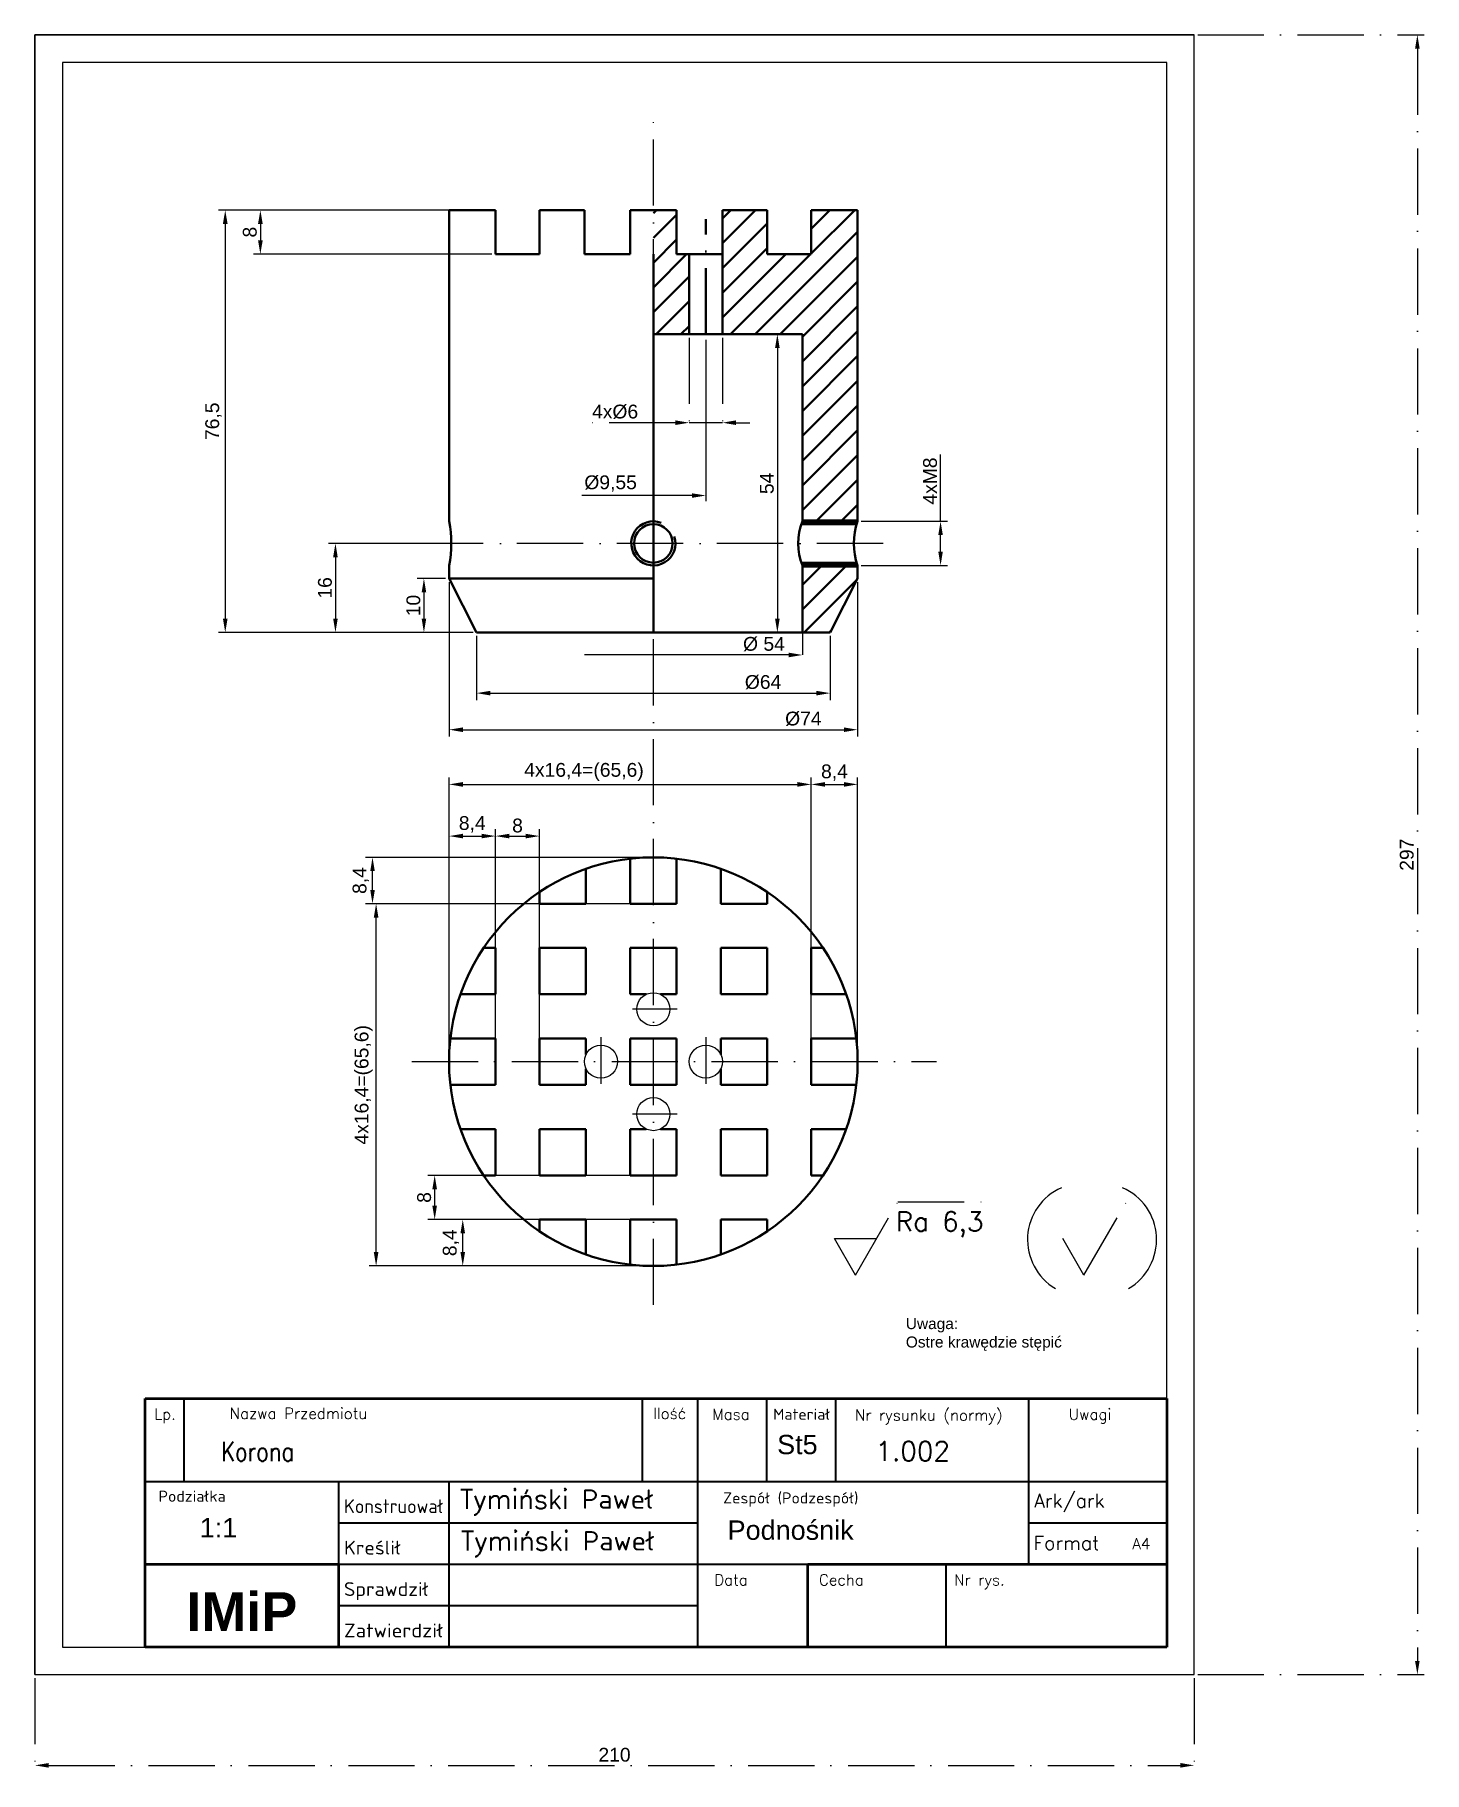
# Model space of a CAD drawing. Header units: millimetres. Extents: x 0 to 252, y -18 to 297.
import ezdxf
from ezdxf.enums import TextEntityAlignment as Align

# ---------------------------------------------------------------- set-up
doc = ezdxf.new("R2010")
doc.units = ezdxf.units.MM
doc.linetypes.add('ACAD_ISO10W100', pattern=[18, 12, -3, 0, -3])
for name, color, linetype, lineweight in [('bardzo gruba', 240, 'Continuous', 60), ('GRUBE', 7, 'Continuous', 35), ('TEXT', 5, 'Continuous', 25)]:
    doc.layers.add(name, color=color, linetype=linetype, lineweight=lineweight)
doc.layers.add('Osie', color=10, linetype='ACAD_ISO10W100')
doc.styles.add('ROMANS', font='ROMANS.SHX', dxfattribs={"height": 3.5})
doc.styles.get("Standard").update_dxf_attribs({"font": 'arial.ttf'})
doc.dimstyles.new('ISO-25', dxfattribs={"dimtxt": 2.5, "dimasz": 2.5, "dimexe": 1.25, "dimexo": 0.625, "dimtad": 1, "dimtxsty": 'Standard', "dimcen": 2.5, "dimadec": 0, "dimazin": 0, "dimtfac": 1, "dimtmove": 0, "dimatfit": 3, "dimfxl": 1, "dimarcsym": 0})

# ---------------------------------------------------------------- blocks, each defined once
blk = doc.blocks.new('*D1')
at = {"color": 0, "lineweight": -2, "transparency": 16777216}
for p, q in [((139.03, 200.88), (139.03, 184.67)), ((136.53, 184.67), (99.57, 184.67))]:
    blk.add_line(p, q, dxfattribs=at)
at = {"color": 0, "transparency": 16777216}
blk.add_solid([(136.53, 185.09), (136.53, 184.25), (139.03, 184.67)], dxfattribs=at)
at = {"layer": 'Defpoints', "color": 0, "transparency": 16777216}
for p in [(139.03, 200.88), (99.57, 184.67), (99.57, 184.67)]:
    blk.add_point(p, dxfattribs=at)
at = {"color": 0, "transparency": 16777216, "insert": (132.06, 186.64), "char_height": 2.5, "attachment_point": 5}
blk.add_mtext('%%C 54', dxfattribs=at)
blk = doc.blocks.new('_None')
blk = doc.blocks.new('*D3')
at = {"color": 0, "linetype": 'ByBlock', "lineweight": -2, "transparency": 16777216}
for p, q in [((164.05, 208.88), (164.05, 220.97)), ((149.66, 208.88), (165.3, 208.88)), ((164.05, 203.38), (164.05, 206.38)), ((149.66, 200.88), (165.3, 200.88))]:
    blk.add_line(p, q, dxfattribs=at)
at = {"color": 0, "linetype": 'ByBlock', "transparency": 16777216}
for points in [[(163.63, 206.38), (164.46, 206.38), (164.05, 208.88)], [(163.63, 203.38), (164.46, 203.38), (164.05, 200.88)]]:
    blk.add_solid(points, dxfattribs=at)
at = {"layer": 'Defpoints', "color": 0, "linetype": 'ByBlock', "transparency": 16777216}
for p in [(149.03, 208.88), (149.03, 200.88), (164.05, 200.88)]:
    blk.add_point(p, dxfattribs=at)
at = {"color": 0, "linetype": 'ByBlock', "transparency": 16777216, "insert": (162.15, 216.17), "char_height": 2.5, "attachment_point": 5, "rotation": 90}
blk.add_mtext('4xM8', dxfattribs=at)
blk = doc.blocks.new('*D4')
at = {"color": 0, "linetype": 'ByBlock', "lineweight": -2, "transparency": 16777216}
for p, q in [((75.03, 197.87), (75.03, 169.89)), ((149.03, 197.87), (149.03, 169.89)), ((77.53, 171.14), (146.53, 171.14))]:
    blk.add_line(p, q, dxfattribs=at)
at = {"color": 0, "linetype": 'ByBlock', "transparency": 16777216}
for points in [[(77.53, 171.55), (77.53, 170.72), (75.03, 171.14)], [(146.53, 171.55), (146.53, 170.72), (149.03, 171.14)]]:
    blk.add_solid(points, dxfattribs=at)
at = {"layer": 'Defpoints', "color": 0, "linetype": 'ByBlock', "transparency": 16777216}
for p in [(75.03, 198.5), (149.03, 198.5), (149.03, 171.14)]:
    blk.add_point(p, dxfattribs=at)
at = {"color": 0, "linetype": 'ByBlock', "transparency": 16777216, "insert": (139.2, 173.11), "char_height": 2.5, "attachment_point": 5}
blk.add_mtext('%%c74', dxfattribs=at)
blk = doc.blocks.new('*D5')
at = {"color": 0, "linetype": 'ACAD_ISO10W100', "lineweight": -2, "transparency": 16777216}
for p, q in [((118.53, 242.13), (118.53, 225.49)), ((124.53, 242.13), (124.53, 225.49)), ((116.03, 226.74), (100.41, 226.74)), ((124.53, 226.74), (118.53, 226.74)), ((127.03, 226.74), (129.53, 226.74))]:
    blk.add_line(p, q, dxfattribs=at)
at = {"color": 0, "linetype": 'ACAD_ISO10W100', "transparency": 16777216}
for points in [[(116.03, 227.16), (116.03, 226.32), (118.53, 226.74)], [(127.03, 227.16), (127.03, 226.32), (124.53, 226.74)]]:
    blk.add_solid(points, dxfattribs=at)
at = {"layer": 'Defpoints', "color": 0, "linetype": 'ACAD_ISO10W100', "transparency": 16777216}
for p in [(118.53, 242.75), (124.53, 242.75), (124.53, 226.74)]:
    blk.add_point(p, dxfattribs=at)
at = {"color": 0, "linetype": 'ACAD_ISO10W100', "transparency": 16777216, "insert": (105.11, 228.71), "char_height": 2.5, "attachment_point": 5}
blk.add_mtext('4x%%c6', dxfattribs=at)
blk = doc.blocks.new('*D6')
at = {"color": 0, "lineweight": -2, "transparency": 16777216}
for p, q in [((80.03, 188.13), (80.03, 176.51)), ((144.03, 188.13), (144.03, 176.51)), ((82.53, 177.76), (141.53, 177.76))]:
    blk.add_line(p, q, dxfattribs=at)
at = {"color": 0, "transparency": 16777216}
for points in [[(82.53, 178.18), (82.53, 177.34), (80.03, 177.76)], [(141.53, 178.18), (141.53, 177.34), (144.03, 177.76)]]:
    blk.add_solid(points, dxfattribs=at)
at = {"layer": 'Defpoints', "color": 0, "transparency": 16777216}
for p in [(80.03, 188.75), (144.03, 188.75), (144.03, 177.76)]:
    blk.add_point(p, dxfattribs=at)
at = {"color": 0, "transparency": 16777216, "insert": (131.9, 179.73), "char_height": 2.5, "attachment_point": 5}
blk.add_mtext('%%c64', dxfattribs=at)
blk = doc.blocks.new('*D7')
at = {"color": 0, "lineweight": -2, "transparency": 16777216}
for p, q in [((112.03, 241.75), (112.03, 212.55)), ((121.53, 241.75), (121.53, 212.55)), ((112.03, 213.55), (99.05, 213.55)), ((119.03, 213.55), (112.03, 213.55))]:
    blk.add_line(p, q, dxfattribs=at)
at = {"color": 0, "transparency": 16777216}
blk.add_solid([(119.03, 213.96), (119.03, 213.13), (121.53, 213.55)], dxfattribs=at)
at = {"layer": 'Defpoints', "color": 0, "transparency": 16777216}
for p in [(112.03, 242.75), (121.53, 242.75), (112.03, 213.55)]:
    blk.add_point(p, dxfattribs=at)
at = {"color": 0, "transparency": 16777216, "insert": (104.29, 215.71), "char_height": 2.5, "attachment_point": 5}
blk.add_mtext('%%c9,55', dxfattribs=at)
blk = doc.blocks.new('*D8')
at = {"color": 0, "linetype": 'ACAD_ISO10W100', "lineweight": -2, "transparency": 16777216}
for p, q in [((74.41, 198.5), (69.23, 198.5)), ((70.48, 196), (70.48, 191.25)), ((74.41, 188.75), (69.23, 188.75))]:
    blk.add_line(p, q, dxfattribs=at)
at = {"color": 0, "linetype": 'ACAD_ISO10W100', "transparency": 16777216}
for points in [[(70.07, 196), (70.9, 196), (70.48, 198.5)], [(70.07, 191.25), (70.9, 191.25), (70.48, 188.75)]]:
    blk.add_solid(points, dxfattribs=at)
at = {"layer": 'Defpoints', "color": 0, "linetype": 'ACAD_ISO10W100', "transparency": 16777216}
for p in [(75.03, 198.5), (70.48, 188.75), (75.03, 188.75)]:
    blk.add_point(p, dxfattribs=at)
at = {"color": 0, "linetype": 'ACAD_ISO10W100', "transparency": 16777216, "insert": (68.58, 193.62), "char_height": 2.5, "attachment_point": 5, "rotation": 90}
blk.add_mtext('10', dxfattribs=at)
blk = doc.blocks.new('*D9')
at = {"color": 0, "lineweight": -2, "transparency": 16777216}
for p, q in [((75.42, 204.88), (53.21, 204.88)), ((54.46, 202.38), (54.46, 191.25)), ((55.96, 188.75), (53.21, 188.75))]:
    blk.add_line(p, q, dxfattribs=at)
at = {"color": 0, "transparency": 16777216}
for points in [[(54.04, 202.38), (54.87, 202.38), (54.46, 204.88)], [(54.04, 191.25), (54.87, 191.25), (54.46, 188.75)]]:
    blk.add_solid(points, dxfattribs=at)
at = {"layer": 'Defpoints', "color": 0, "transparency": 16777216}
for p in [(76.05, 204.88), (54.46, 188.75), (56.59, 188.75)]:
    blk.add_point(p, dxfattribs=at)
at = {"color": 0, "transparency": 16777216, "insert": (52.56, 196.82), "char_height": 2.5, "attachment_point": 5, "rotation": 90}
blk.add_mtext('16', dxfattribs=at)
blk = doc.blocks.new('*D10')
at = {"color": 0, "lineweight": -2, "transparency": 16777216}
for p, q in [((138.41, 242.75), (133.24, 242.75)), ((134.49, 240.25), (134.49, 191.25)), ((138.41, 188.75), (133.24, 188.75))]:
    blk.add_line(p, q, dxfattribs=at)
at = {"color": 0, "transparency": 16777216}
for points in [[(134.07, 240.25), (134.91, 240.25), (134.49, 242.75)], [(134.07, 191.25), (134.91, 191.25), (134.49, 188.75)]]:
    blk.add_solid(points, dxfattribs=at)
at = {"layer": 'Defpoints', "color": 0, "transparency": 16777216}
for p in [(139.03, 242.75), (134.49, 188.75), (139.03, 188.75)]:
    blk.add_point(p, dxfattribs=at)
at = {"color": 0, "transparency": 16777216, "insert": (132.59, 215.75), "char_height": 2.5, "attachment_point": 5, "rotation": 90}
blk.add_mtext('54', dxfattribs=at)
blk = doc.blocks.new('*D11')
at = {"color": 0, "lineweight": -2, "transparency": 16777216}
for p, q in [((75.03, 111.64), (75.03, 153.12)), ((77.53, 151.87), (80.93, 151.87)), ((83.43, 111.64), (83.43, 153.12))]:
    blk.add_line(p, q, dxfattribs=at)
at = {"color": 0, "transparency": 16777216}
for points in [[(77.53, 152.29), (77.53, 151.46), (75.03, 151.87)], [(80.93, 152.29), (80.93, 151.46), (83.43, 151.87)]]:
    blk.add_solid(points, dxfattribs=at)
at = {"layer": 'Defpoints', "color": 0, "transparency": 16777216}
for p in [(83.43, 151.87), (75.03, 111.02), (83.43, 111.02)]:
    blk.add_point(p, dxfattribs=at)
at = {"color": 0, "transparency": 16777216, "insert": (79.23, 154), "char_height": 2.5, "attachment_point": 5}
blk.add_mtext('8,4', dxfattribs=at)
blk = doc.blocks.new('*D12')
at = {"color": 0, "lineweight": -2, "transparency": 16777216}
for p, q in [((83.43, 111.64), (83.43, 153.12)), ((85.93, 151.87), (88.93, 151.87)), ((91.43, 111.64), (91.43, 153.12))]:
    blk.add_line(p, q, dxfattribs=at)
at = {"color": 0, "transparency": 16777216}
for points in [[(85.93, 152.29), (85.93, 151.46), (83.43, 151.87)], [(88.93, 152.29), (88.93, 151.46), (91.43, 151.87)]]:
    blk.add_solid(points, dxfattribs=at)
at = {"layer": 'Defpoints', "color": 0, "transparency": 16777216}
for p in [(91.43, 151.87), (83.43, 111.02), (91.43, 111.02)]:
    blk.add_point(p, dxfattribs=at)
at = {"color": 0, "transparency": 16777216, "insert": (87.43, 153.77), "char_height": 2.5, "attachment_point": 5}
blk.add_mtext('8', dxfattribs=at)
blk = doc.blocks.new('*U13')
blk.add_circle((0, 0), 3)
blk = doc.blocks.new('*U14')
at = {"color": 0, "linetype": 'ByBlock', "lineweight": -2, "transparency": 16777216}
for p, rotation in [((112.03, 120.51), 90), ((102.54, 111.02), 180), ((112.03, 101.52), 270)]:
    blk.add_blockref('*U13', p, dxfattribs=dict(at, rotation=rotation))
blk.add_blockref('*U13', (121.53, 111.02), dxfattribs=at)
blk = doc.blocks.new('*D15')
at = {"color": 0, "lineweight": -2, "transparency": 16777216}
for p, q in [((75.03, 111.64), (75.03, 162.48)), ((77.53, 161.23), (138.13, 161.23)), ((140.63, 111.64), (140.63, 162.48))]:
    blk.add_line(p, q, dxfattribs=at)
at = {"color": 0, "transparency": 16777216}
for points in [[(77.53, 161.65), (77.53, 160.81), (75.03, 161.23)], [(138.13, 161.65), (138.13, 160.81), (140.63, 161.23)]]:
    blk.add_solid(points, dxfattribs=at)
at = {"layer": 'Defpoints', "color": 0, "transparency": 16777216}
for p in [(140.63, 161.23), (75.03, 111.02), (140.63, 111.02)]:
    blk.add_point(p, dxfattribs=at)
at = {"color": 0, "transparency": 16777216, "insert": (99.47, 163.49), "char_height": 2.5, "attachment_point": 5}
blk.add_mtext('4x16,4=(65,6)', dxfattribs=at)
blk = doc.blocks.new('*D16')
at = {"color": 0, "lineweight": -2, "transparency": 16777216}
for p, q in [((140.63, 111.64), (140.63, 162.48)), ((143.13, 161.23), (146.53, 161.23)), ((149.03, 111.64), (149.03, 162.48))]:
    blk.add_line(p, q, dxfattribs=at)
at = {"color": 0, "transparency": 16777216}
for points in [[(143.13, 161.65), (143.13, 160.81), (140.63, 161.23)], [(146.53, 161.65), (146.53, 160.81), (149.03, 161.23)]]:
    blk.add_solid(points, dxfattribs=at)
at = {"layer": 'Defpoints', "color": 0, "transparency": 16777216}
for p in [(149.03, 161.23), (140.63, 111.02), (149.03, 111.02)]:
    blk.add_point(p, dxfattribs=at)
at = {"color": 0, "transparency": 16777216, "insert": (144.83, 163.36), "char_height": 2.5, "attachment_point": 5}
blk.add_mtext('8,4', dxfattribs=at)
blk = doc.blocks.new('*D18')
at = {"color": 0, "lineweight": -2, "transparency": 16777216}
for p, q in [((111.41, 82.42), (76.26, 82.42)), ((77.51, 76.52), (77.51, 79.92)), ((111.41, 74.02), (76.26, 74.02))]:
    blk.add_line(p, q, dxfattribs=at)
at = {"color": 0, "transparency": 16777216}
for points in [[(77.1, 79.92), (77.93, 79.92), (77.51, 82.42)], [(77.1, 76.52), (77.93, 76.52), (77.51, 74.02)]]:
    blk.add_solid(points, dxfattribs=at)
at = {"layer": 'Defpoints', "color": 0, "transparency": 16777216}
for p in [(77.51, 82.42), (112.03, 82.42), (112.03, 74.02)]:
    blk.add_point(p, dxfattribs=at)
at = {"color": 0, "transparency": 16777216, "insert": (75.38, 78.22), "char_height": 2.5, "attachment_point": 5, "rotation": 90}
blk.add_mtext('8,4', dxfattribs=at)
blk = doc.blocks.new('*D19')
at = {"color": 0, "lineweight": -2, "transparency": 16777216}
for p, q in [((111.41, 90.42), (71.18, 90.42)), ((72.43, 84.92), (72.43, 87.92)), ((111.41, 82.42), (71.18, 82.42))]:
    blk.add_line(p, q, dxfattribs=at)
at = {"color": 0, "transparency": 16777216}
for points in [[(72.01, 87.92), (72.84, 87.92), (72.43, 90.42)], [(72.01, 84.92), (72.84, 84.92), (72.43, 82.42)]]:
    blk.add_solid(points, dxfattribs=at)
at = {"layer": 'Defpoints', "color": 0, "transparency": 16777216}
for p in [(72.43, 90.42), (112.03, 90.42), (112.03, 82.42)]:
    blk.add_point(p, dxfattribs=at)
at = {"color": 0, "transparency": 16777216, "insert": (70.53, 86.42), "char_height": 2.5, "attachment_point": 5, "rotation": 90}
blk.add_mtext('8', dxfattribs=at)
blk = doc.blocks.new('*D17')
at = {"color": 0, "lineweight": -2, "transparency": 16777216}
for p, q in [((111.41, 139.62), (60.57, 139.62)), ((61.82, 76.52), (61.82, 137.12)), ((111.41, 74.02), (60.57, 74.02))]:
    blk.add_line(p, q, dxfattribs=at)
at = {"color": 0, "transparency": 16777216}
for points in [[(61.4, 137.12), (62.24, 137.12), (61.82, 139.62)], [(61.4, 76.52), (62.24, 76.52), (61.82, 74.02)]]:
    blk.add_solid(points, dxfattribs=at)
at = {"layer": 'Defpoints', "color": 0, "transparency": 16777216}
for p in [(61.82, 139.62), (112.03, 139.62), (112.03, 74.02)]:
    blk.add_point(p, dxfattribs=at)
at = {"color": 0, "transparency": 16777216, "insert": (59.56, 106.82), "char_height": 2.5, "attachment_point": 5, "rotation": 90}
blk.add_mtext('4x16,4=(65,6)', dxfattribs=at)
blk = doc.blocks.new('*D20')
at = {"color": 0, "lineweight": -2, "transparency": 16777216}
for p, q in [((111.41, 148.02), (59.92, 148.02)), ((61.17, 142.12), (61.17, 145.52)), ((111.41, 139.62), (59.92, 139.62))]:
    blk.add_line(p, q, dxfattribs=at)
at = {"color": 0, "transparency": 16777216}
for points in [[(60.76, 145.52), (61.59, 145.52), (61.17, 148.02)], [(60.76, 142.12), (61.59, 142.12), (61.17, 139.62)]]:
    blk.add_solid(points, dxfattribs=at)
at = {"layer": 'Defpoints', "color": 0, "transparency": 16777216}
for p in [(61.17, 148.02), (112.03, 148.02), (112.03, 139.62)]:
    blk.add_point(p, dxfattribs=at)
at = {"color": 0, "transparency": 16777216, "insert": (59.05, 143.82), "char_height": 2.5, "attachment_point": 5, "rotation": 90}
blk.add_mtext('8,4', dxfattribs=at)
blk = doc.blocks.new('*D21')
at = {"color": 0, "lineweight": -2, "transparency": 16777216}
for p, q in [((82.81, 265.25), (39.61, 265.25)), ((40.86, 262.75), (40.86, 259.75)), ((82.81, 257.25), (39.61, 257.25))]:
    blk.add_line(p, q, dxfattribs=at)
at = {"color": 0, "transparency": 16777216}
for points in [[(40.44, 262.75), (41.28, 262.75), (40.86, 265.25)], [(40.44, 259.75), (41.28, 259.75), (40.86, 257.25)]]:
    blk.add_solid(points, dxfattribs=at)
at = {"layer": 'Defpoints', "color": 0, "transparency": 16777216}
for p in [(83.43, 265.25), (40.86, 257.25), (83.43, 257.25)]:
    blk.add_point(p, dxfattribs=at)
at = {"color": 0, "transparency": 16777216, "insert": (38.96, 261.25), "char_height": 2.5, "attachment_point": 5, "rotation": 90}
blk.add_mtext('8', dxfattribs=at)
blk = doc.blocks.new('*D22')
at = {"color": 0, "lineweight": -2, "transparency": 16777216}
for p, q in [((74.41, 265.25), (33.25, 265.25)), ((34.5, 262.75), (34.5, 191.25)), ((79.41, 188.75), (33.25, 188.75))]:
    blk.add_line(p, q, dxfattribs=at)
at = {"color": 0, "transparency": 16777216}
for points in [[(34.08, 262.75), (34.92, 262.75), (34.5, 265.25)], [(34.08, 191.25), (34.92, 191.25), (34.5, 188.75)]]:
    blk.add_solid(points, dxfattribs=at)
at = {"layer": 'Defpoints', "color": 0, "transparency": 16777216}
for p in [(75.03, 265.25), (34.5, 188.75), (80.03, 188.75)]:
    blk.add_point(p, dxfattribs=at)
at = {"color": 0, "transparency": 16777216, "insert": (32.37, 227), "char_height": 2.5, "attachment_point": 5, "rotation": 90}
blk.add_mtext('76,5', dxfattribs=at)
blk = doc.blocks.new('*D26')
at = {"color": 0, "linetype": 'ACAD_ISO10W100', "lineweight": -2, "transparency": 16777216}
for p, q in [((0, -0.62), (0, -17.68)), ((210, -0.62), (210, -17.68)), ((2.5, -16.43), (207.5, -16.43))]:
    blk.add_line(p, q, dxfattribs=at)
at = {"color": 0, "linetype": 'ACAD_ISO10W100', "transparency": 16777216}
for points in [[(2.5, -16.01), (2.5, -16.84), (0, -16.43)], [(207.5, -16.01), (207.5, -16.84), (210, -16.43)]]:
    blk.add_solid(points, dxfattribs=at)
at = {"layer": 'Defpoints', "color": 0, "linetype": 'ACAD_ISO10W100', "transparency": 16777216}
for p in [(0, 0), (210, 0), (210, -16.43)]:
    blk.add_point(p, dxfattribs=at)
at = {"color": 0, "linetype": 'ACAD_ISO10W100', "transparency": 16777216, "insert": (105, -14.52), "char_height": 2.5, "attachment_point": 5}
blk.add_mtext('210', dxfattribs=at)
blk = doc.blocks.new('*D27')
at = {"color": 0, "linetype": 'ACAD_ISO10W100', "lineweight": -2, "transparency": 16777216}
for p, q in [((210.62, 297), (251.65, 297)), ((250.4, 294.5), (250.4, 2.5)), ((210.62, 0), (251.65, 0))]:
    blk.add_line(p, q, dxfattribs=at)
at = {"color": 0, "linetype": 'ACAD_ISO10W100', "transparency": 16777216}
for points in [[(249.98, 294.5), (250.81, 294.5), (250.4, 297)], [(249.98, 2.5), (250.81, 2.5), (250.4, 0)]]:
    blk.add_solid(points, dxfattribs=at)
at = {"layer": 'Defpoints', "color": 0, "linetype": 'ACAD_ISO10W100', "transparency": 16777216}
for p in [(210, 297), (210, 0), (250.4, 0)]:
    blk.add_point(p, dxfattribs=at)
at = {"color": 0, "linetype": 'ACAD_ISO10W100', "transparency": 16777216, "insert": (248.49, 148.5), "char_height": 2.5, "attachment_point": 5, "rotation": 90}
blk.add_mtext('297', dxfattribs=at)

msp = doc.modelspace()

# ---------------------------------------------------------------- hatches: boundary and pattern name
at = {"lineweight": 40}
h = msp.add_hatch(dxfattribs=at)
h.set_pattern_fill('ANSI31', color=256)
h.paths.add_polyline_path([(118.528, 257.252), (116.232, 257.252), (116.232, 265.252), (112.032, 265.252), (112.032, 242.752), (118.528, 242.752)])
h.paths.add_polyline_path([(149.032, 198.495), (149.032, 200.878), (139.032, 200.878), (139.032, 188.752), (144.032, 188.752)])
h.paths.add_polyline_path([(149.032, 201.386), (139.032, 201.386), (139.032, 200.878), (149.032, 200.878)])
h.paths.add_polyline_path([(149.032, 208.878), (139.032, 208.878), (139.032, 208.371), (149.032, 208.371)])
h = msp.add_hatch(dxfattribs=at)
h.set_pattern_fill('ANSI31', color=256)
h.paths.add_polyline_path([(124.528, 242.752), (139.032, 242.752), (139.032, 225.752), (139.032, 208.878), (149.032, 208.878), (149.032, 265.252), (140.632, 265.252), (140.632, 257.252), (132.632, 257.252), (132.632, 265.252), (124.528, 265.252)])

# ---------------------------------------------------------------- linework, layer by layer
at = {"color": 7}
for p, q in [((0, 0), (0, 297)), ((0, 297), (210, 297)), ((210, 0), (210, 297)), ((0, 0), (210, 0))]:
    msp.add_line(p, q, dxfattribs=at)
at = {"color": 7, "lineweight": 40}
for p, q in [((75.032, 257.252), (75.032, 265.252)), ((149.032, 208.878), (149.032, 265.252)), ((75.032, 208.878), (75.032, 257.252)), ((112.032, 188.752), (112.032, 257.252)), ((139.032, 242.752), (112.032, 242.752)), ((139.032, 236.752), (139.032, 242.752)), ((139.032, 242.752), (139.032, 225.752)), ((139.032, 242.752), (139.032, 208.878)), ((139.032, 242.752), (139.032, 225.752)), ((138.844, 208.371), (148.865, 208.371)), ((75.032, 198.495), (75.032, 200.878)), ((75.032, 198.495), (80.032, 188.752)), ((138.851, 201.366), (148.865, 201.386)), ((139.032, 200.878), (139.032, 188.752)), ((149.032, 198.495), (149.032, 200.878)), ((80.032, 188.752), (139.032, 188.752)), ((139.032, 188.752), (144.032, 188.752))]:
    msp.add_line(p, q, dxfattribs=at)
at = {"lineweight": 40}
for p, q in [((75.032, 265.252), (83.432, 265.252)), ((75.032, 265.252), (83.432, 265.252)), ((83.432, 265.252), (83.432, 257.252)), ((91.432, 257.252), (91.432, 265.252)), ((91.432, 265.252), (99.536, 265.252)), ((99.536, 257.252), (99.536, 265.252)), ((107.832, 265.252), (107.832, 257.252)), ((107.832, 265.252), (116.232, 265.252)), ((107.832, 265.252), (116.232, 265.252)), ((116.232, 265.252), (116.232, 257.252)), ((124.528, 242.752), (124.528, 265.252)), ((124.528, 265.252), (132.632, 265.252)), ((132.632, 265.252), (132.632, 257.252)), ((140.632, 257.252), (140.632, 265.252)), ((140.632, 265.252), (149.032, 265.252)), ((83.432, 257.252), (91.432, 257.252)), ((99.536, 257.252), (107.832, 257.252)), ((118.528, 242.752), (118.528, 257.252)), ((132.632, 257.252), (140.632, 257.252)), ((75.032, 198.495), (112.032, 198.495)), ((75.032, 197.87), (75.032, 197.87)), ((99.832, 139.618), (99.832, 145.949)), ((107.832, 147.779), (107.832, 139.618)), ((116.232, 139.618), (116.232, 147.779)), ((124.232, 145.949), (124.232, 139.618)), ((91.432, 141.753), (91.432, 139.618)), ((132.632, 139.618), (132.632, 141.753)), ((91.432, 139.618), (99.832, 139.618)), ((107.832, 139.618), (116.232, 139.618)), ((124.232, 139.618), (132.632, 139.618)), ((83.432, 131.618), (81.297, 131.618)), ((83.432, 123.218), (83.432, 131.618)), ((99.832, 131.618), (91.432, 131.618)), ((91.432, 131.618), (91.432, 123.218)), ((99.832, 123.218), (99.832, 131.618)), ((116.232, 131.618), (107.832, 131.618)), ((107.832, 131.618), (107.832, 123.218)), ((116.232, 123.218), (116.232, 131.618)), ((132.632, 131.618), (124.232, 131.618)), ((124.232, 131.618), (124.232, 123.218)), ((132.632, 123.218), (132.632, 131.618)), ((142.767, 131.618), (140.632, 131.618)), ((140.632, 131.618), (140.632, 123.218)), ((77.101, 123.218), (83.432, 123.218)), ((91.432, 123.218), (99.832, 123.218)), ((107.832, 123.218), (110.733, 123.218)), ((113.332, 123.218), (116.232, 123.218)), ((124.232, 123.218), (132.632, 123.218)), ((140.632, 123.218), (146.963, 123.218)), ((83.432, 115.218), (75.271, 115.218)), ((83.432, 106.818), (83.432, 115.218)), ((99.832, 115.218), (91.432, 115.218)), ((91.432, 115.218), (91.432, 106.818)), ((99.832, 112.318), (99.832, 115.218)), ((116.232, 115.218), (107.832, 115.218)), ((107.832, 115.218), (107.832, 106.818)), ((116.232, 106.818), (116.232, 115.218)), ((132.632, 115.218), (124.232, 115.218)), ((124.232, 115.218), (124.232, 112.318)), ((132.632, 106.818), (132.632, 115.218)), ((148.793, 115.218), (140.632, 115.218)), ((140.632, 115.218), (140.632, 106.818)), ((99.832, 106.818), (99.832, 109.719)), ((124.232, 109.719), (124.232, 106.818)), ((75.271, 106.818), (83.432, 106.818)), ((91.432, 106.818), (99.832, 106.818)), ((107.832, 106.818), (116.232, 106.818)), ((124.232, 106.818), (132.632, 106.818)), ((140.632, 106.818), (148.793, 106.818)), ((83.432, 98.818), (77.101, 98.818)), ((83.432, 90.418), (83.432, 98.818)), ((99.832, 98.818), (91.432, 98.818)), ((91.432, 98.818), (91.432, 90.418)), ((99.832, 90.418), (99.832, 98.818)), ((107.832, 98.818), (107.832, 90.418)), ((110.733, 98.818), (107.832, 98.818)), ((116.232, 98.818), (113.332, 98.818)), ((116.232, 90.418), (116.232, 98.818)), ((132.632, 98.818), (124.232, 98.818)), ((124.232, 98.818), (124.232, 90.418)), ((132.632, 90.418), (132.632, 98.818)), ((146.963, 98.818), (140.632, 98.818)), ((140.632, 98.818), (140.632, 90.418)), ((81.297, 90.418), (83.432, 90.418)), ((91.432, 90.418), (99.832, 90.418)), ((107.832, 90.418), (116.232, 90.418)), ((124.232, 90.418), (132.632, 90.418)), ((140.632, 90.418), (142.767, 90.418)), ((99.832, 82.418), (91.432, 82.418)), ((91.432, 82.418), (91.432, 80.283)), ((99.832, 76.088), (99.832, 82.418)), ((116.232, 82.418), (107.832, 82.418)), ((107.832, 82.418), (107.832, 74.257)), ((116.232, 82.418), (116.232, 74.257)), ((132.632, 82.418), (124.232, 82.418)), ((124.232, 82.418), (124.232, 76.088)), ((132.632, 80.283), (132.632, 82.418))]:
    msp.add_line(p, q, dxfattribs=at)
at = {"linetype": 'ACAD_ISO10W100', "lineweight": 40}
for p, q in [((121.528, 242.752), (121.528, 263.608)), ((116.232, 257.252), (124.528, 257.252)), ((121.528, 242.752), (124.528, 242.752))]:
    msp.add_line(p, q, dxfattribs=at)
at = {"color": 7, "linetype": 'ACAD_ISO10W100', "lineweight": 40}
for p, q in [((75.032, 257.252), (75.032, 251.252)), ((144.032, 188.752), (149.032, 198.495)), ((139.032, 188.752), (144.032, 188.752))]:
    msp.add_line(p, q, dxfattribs=at)
at = {"color": 7, "lineweight": 80}
for p, q in [((139.032, 208.878), (149.032, 208.878)), ((139.032, 200.878), (149.032, 200.878))]:
    msp.add_line(p, q, dxfattribs=at)
at = {"linetype": 'ACAD_ISO10W100'}
for p, q in [((153.627, 204.878), (75.435, 204.878)), ((116.339, 120.514), (108.246, 120.514)), ((102.536, 115.442), (102.536, 106.976)), ((121.528, 115.442), (121.528, 106.976)), ((68.289, 111.018), (163.326, 111.018)), ((116.339, 101.522), (108.246, 101.522)), ((148.635, 72.337), (156.319, 85.647)), ((156.319, 85.647), (173.997, 85.647)), ((190.024, 72.337), (197.709, 85.647)), ((148.635, 72.337), (144.809, 78.965)), ((144.809, 78.965), (152.461, 78.965)), ((190.024, 72.337), (186.198, 78.965))]:
    msp.add_line(p, q, dxfattribs=at)
at = {"color": 7, "linetype": 'ACAD_ISO10W100'}
msp.add_line((112.032, 204.878), (112.032, 204.878), dxfattribs=at)
at = {"color": 7}
for points in [[(0, 0), (210, 0), (210, 297), (0, 297)], [(5, 5), (205, 5), (205, 292), (5, 292)]]:
    msp.add_lwpolyline(points, close=True, dxfattribs=at)
at = {"lineweight": 40}
msp.add_circle((112.032, 111.018), 37, dxfattribs=at)
at = {"color": 7, "lineweight": 40}
for centre, radius, start, end in [((55.392, 204.878), 20.043, 348.48835, 11.51165), ((112.032, 204.878), 3.493, 90, 270), ((112.032, 204.878), 3.493, 270, 90)]:
    msp.add_arc(centre, radius, start, end, dxfattribs=at)
at = {"lineweight": 40}
for centre, radius, start, end in [((112.032, 204.878), 4, 69.61906, 18.34036), ((149.069, 204.878), 10.804, 158.27099, 201.72901), ((160.34, 204.878), 11.994, 160.51898, 199.48102)]:
    msp.add_arc(centre, radius, start, end, dxfattribs=at)
for centre, start, end in [((190.043, 78.783), 113.444, 239.6494), ((192.923, 78.783), 300.3506, 66.556)]:
    msp.add_arc(centre, 10.252, start, end)
at = {"layer": 'bardzo gruba', "color": 7, "lineweight": 50}
for p, q in [((20, 5), (20, 50)), ((20, 50), (205, 50)), ((205, 50), (205, 5)), ((20, 20), (55, 20)), ((55, 20), (55, 5)), ((140, 5), (140, 20)), ((140, 20), (205, 20)), ((205, 5), (20, 5))]:
    msp.add_line(p, q, dxfattribs=at)
at = {"layer": 'GRUBE', "color": 7}
for p, q in [((20, 50), (205, 50)), ((20, 50), (20, 5)), ((27, 50), (27, 35)), ((110, 50), (110, 35)), ((120, 50), (120, 5)), ((132.5, 50), (132.5, 35)), ((145, 50), (145, 35)), ((180, 50), (180, 35)), ((20, 35), (205, 35)), ((55, 35), (55, 5)), ((75, 35), (75, 5)), ((180, 35), (180, 20)), ((55, 27.5), (120, 27.5)), ((180, 27.5), (205, 27.5)), ((20, 20), (205, 20)), ((140, 20), (140, 5)), ((165, 20), (165, 5)), ((55, 12.5), (120, 12.5)), ((20, 5), (205, 5)), ((20, 5), (205, 5)), ((20, 5), (205, 5))]:
    msp.add_line(p, q, dxfattribs=at)
at = {"layer": 'Osie', "color": 7}
msp.add_line((112.032, 66.951), (112.032, 284.068), dxfattribs=at)

# ---------------------------------------------------------------- block references
at = {"linetype": 'ACAD_ISO10W100', "lineweight": 40}
msp.add_blockref('*U14', (0, 0), dxfattribs=at)

# ---------------------------------------------------------------- texts
at = {"linetype": 'ACAD_ISO10W100', "style": 'ROMANS'}
msp.add_text('Ra 6,3', height=3.5, dxfattribs=at).set_placement((155.929, 80.316))
at = {"style": 'ROMANS', "width": 0.8}
msp.add_text('Korona', height=3.5, dxfattribs=at).set_placement((33.751, 38.654))
for s, p in [('St5', (134.447, 39.926)), ('1:1', (29.876, 24.851))]:
    msp.add_text(s, height=3.5).set_placement(p)
at = {"style": 'ROMANS'}
for s, p in [('1.002', (152.265, 38.732)), ('Tymiński Paweł', (77.023, 30.048)), ('Tymiński Paweł', (77.188, 22.492))]:
    msp.add_text(s, height=3.5, dxfattribs=at).set_placement(p)
at = {"attachment_point": 1}
for s, width, gutter_width, insert, char_height in [('Uwaga:^JOstre krawędzie stępić', 41.93457, 120.288, (157.757, 64.583), 2), ('Podnośnik', 2.78821, 122.008, (125.481, 27.926), 3.5)]:
    msp.add_mtext_dynamic_manual_height_columns(s, width=width, gutter_width=gutter_width, heights=[0], dxfattribs=dict(at, insert=insert, char_height=char_height))
at = {"layer": 'GRUBE', "color": 7, "style": 'ROMANS'}
msp.add_text('A4', height=2, dxfattribs=at).set_placement((200.416, 22.733), align=Align.CENTER)
at = {"layer": 'GRUBE', "color": 7, "insert": (37.5, 11.424), "char_height": 7, "width": 35, "attachment_point": 5, "style": 'ROMANS'}
msp.add_mtext('{\\fArial|b1|i0|c238|p34;IMiP}', dxfattribs=at)
at = {"layer": 'TEXT', "color": 7, "style": 'ROMANS'}
for s, p in [('Lp.', (23.59, 46.197)), ('Nazwa Przedmiotu', (47.778, 46.313)), ('Ilość', (114.991, 46.313)), ('Masa', (126.089, 46.157)), ('Materiał', (138.902, 46.157)), ('Nr rysunku (normy)', (161.908, 46)), ('Uwagi', (191.106, 46.157)), ('Podziałka', (28.503, 31.313)), ('Zespół (Podzespół)', (136.908, 31)), ('Data', (126.089, 16.157)), ('Cecha', (146.089, 16.157)), ('Nr rys.', (171.089, 16.157))]:
    msp.add_text(s, height=2, dxfattribs=at).set_placement(p, align=Align.CENTER)
for s, width, p, p2 in [('Konstruował', 0.804255, (56, 29.25), (74, 29.25)), ('Zatwierdził', 0.921951, (56, 6.75), (74, 6.75))]:
    msp.add_text(s, height=2.5, dxfattribs=dict(at, width=width)).set_placement(p, p2, align=Align.FIT)
for s, p in [('Ark/ark', (181, 30.25)), ('Kreślił', (56, 21.75)), ('Format', (180.879, 22.595)), ('Sprawdził', (56, 14.25))]:
    msp.add_text(s, height=2.5, dxfattribs=at).set_placement(p)

# ---------------------------------------------------------------- dimensions: what is measured, and where the dimension line sits
at = {"linetype": 'ACAD_ISO10W100'}
dim = msp.add_linear_dim(base=(250.396, 0), p1=(210, 297), p2=(210, 0), angle=90, dimstyle='ISO-25', dxfattribs=at)
dim.commit()
dim.dimension.update_dxf_attribs({"geometry": '*D27', "text_midpoint": (248.494, 148.5)})
for base, p1, p2, picture, middle in [((34.502, 188.752), (75.032, 265.252), (80.032, 188.752), '*D22', (32.374, 227.002)), ((40.86, 257.252), (83.432, 265.252), (83.432, 257.252), '*D21', (38.959, 261.252)), ((134.489, 188.752), (139.032, 242.752), (139.032, 188.752), '*D10', (132.593, 215.752)), ((61.174, 148.018), (112.032, 139.618), (112.032, 148.018), '*D20', (59.046, 143.818)), ((72.427, 90.418), (112.032, 82.418), (112.032, 90.418), '*D19', (70.525, 86.418)), ((77.512, 82.418), (112.032, 74.018), (112.032, 82.418), '*D18', (75.384, 78.218))]:
    dim = msp.add_linear_dim(base=base, p1=p1, p2=p2, angle=90, dimstyle='ISO-25')
    dim.commit()
    dim.dimension.update_dxf_attribs({"geometry": picture, "text_midpoint": middle})
at = {"color": 7}
for base, p1, p2, text, override, picture, middle in [((112.032, 213.546), (121.528, 242.752), (112.032, 242.752), '%%c9,55', {"dimexe": 1, "dimexo": 1, "dimblk2": 'None', "dimsah": 1, "dimdle": 5}, '*D7', (104.291, 213.546)), ((99.573, 184.671), (139.032, 200.878), (99.573, 184.671), '%%C 54', {"dimexe": 0, "dimexo": 0, "dimblk2": 'None', "dimsah": 1}, '*D1', (132.059, 184.671))]:
    dim = msp.add_linear_dim(base=base, p1=p1, p2=p2, text=text, dimstyle='ISO-25', override=override, dxfattribs=at)
    dim.commit()
    dim.dimension.update_dxf_attribs({"geometry": picture, "text_midpoint": middle, "dimtype": 160})
at = {"color": 7, "linetype": 'ACAD_ISO10W100'}
dim = msp.add_linear_dim(base=(124.528, 226.74), p1=(118.528, 242.752), p2=(124.528, 242.752), text='4x%%c6', dimstyle='ISO-25', dxfattribs=at)
dim.commit()
dim.dimension.update_dxf_attribs({"geometry": '*D5', "text_midpoint": (105.105, 226.74), "dimtype": 160})
at = {"color": 7, "linetype": 'ByBlock'}
dim = msp.add_linear_dim(base=(164.048, 200.878), p1=(149.032, 208.878), p2=(149.032, 200.878), angle=90, text='4xM8', dimstyle='ISO-25', dxfattribs=at)
dim.commit()
dim.dimension.update_dxf_attribs({"geometry": '*D3', "text_midpoint": (164.048, 216.175), "dimtype": 160})
at = {"color": 7}
dim = msp.add_linear_dim(base=(54.457, 188.752), p1=(76.046, 204.878), p2=(56.586, 188.752), angle=90, text='16', dimstyle='ISO-25', dxfattribs=at)
dim.commit()
dim.dimension.update_dxf_attribs({"geometry": '*D9', "text_midpoint": (52.555, 196.815)})
at = {"color": 7, "linetype": 'ACAD_ISO10W100'}
dim = msp.add_linear_dim(base=(70.483, 188.752), p1=(75.032, 198.495), p2=(75.032, 188.752), angle=90, text='10', dimstyle='ISO-25', override={"dimjust": 2}, dxfattribs=at)
dim.commit()
dim.dimension.update_dxf_attribs({"geometry": '*D8', "text_midpoint": (68.582, 193.624)})
at = {"color": 7, "linetype": 'ByBlock'}
dim = msp.add_linear_dim(base=(149.032, 171.136), p1=(75.032, 198.495), p2=(149.032, 198.495), text='%%c74', dimstyle='ISO-25', dxfattribs=at)
dim.commit()
dim.dimension.update_dxf_attribs({"geometry": '*D4', "text_midpoint": (139.204, 171.136), "dimtype": 160})
at = {"color": 7}
dim = msp.add_linear_dim(base=(144.032, 177.76), p1=(80.032, 188.752), p2=(144.032, 188.752), text='%%c64', dimstyle='ISO-25', dxfattribs=at)
dim.commit()
dim.dimension.update_dxf_attribs({"geometry": '*D6', "text_midpoint": (131.896, 177.76), "dimtype": 160})
dim = msp.add_linear_dim(base=(140.632, 161.229), p1=(75.032, 111.018), p2=(140.632, 111.018), text='4x16,4=(65,6)', dimstyle='ISO-25')
dim.commit()
dim.dimension.update_dxf_attribs({"geometry": '*D15', "text_midpoint": (99.472, 161.229), "dimtype": 160})
for base, p1, p2, picture, middle in [((149.032, 161.229), (140.632, 111.018), (149.032, 111.018), '*D16', (144.832, 163.356)), ((83.432, 151.874), (75.032, 111.018), (83.432, 111.018), '*D11', (79.232, 154.001)), ((91.432, 151.874), (83.432, 111.018), (91.432, 111.018), '*D12', (87.432, 153.775))]:
    dim = msp.add_linear_dim(base=base, p1=p1, p2=p2, dimstyle='ISO-25')
    dim.commit()
    dim.dimension.update_dxf_attribs({"geometry": picture, "text_midpoint": middle})
dim = msp.add_linear_dim(base=(61.821, 139.618), p1=(112.032, 74.018), p2=(112.032, 139.618), angle=90, text='4x16,4=(65,6)', dimstyle='ISO-25')
dim.commit()
dim.dimension.update_dxf_attribs({"geometry": '*D17', "text_midpoint": (59.558, 106.818)})
at = {"linetype": 'ACAD_ISO10W100'}
dim = msp.add_linear_dim(base=(210, -16.426), p1=(0, 0), p2=(210, 0), dimstyle='ISO-25', dxfattribs=at)
dim.commit()
dim.dimension.update_dxf_attribs({"geometry": '*D26', "text_midpoint": (105, -14.525)})

doc.saveas('drawing.dxf')
